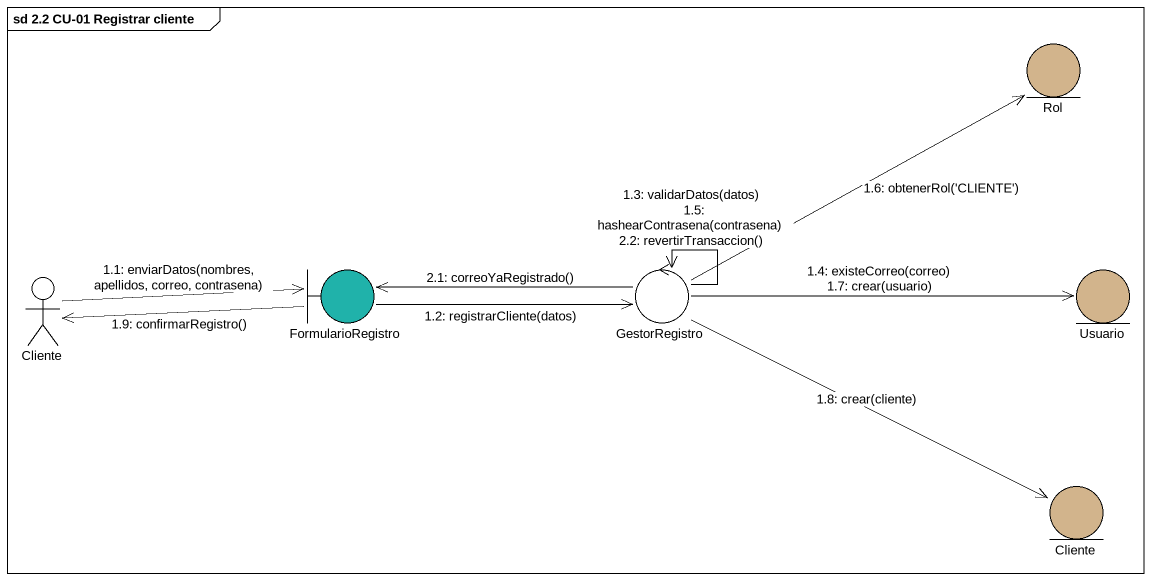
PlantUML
@startuml
mainframe sd 2.2 CU-01 Registrar cliente
entity Rol #D2B48C
actor Cliente
boundary FormularioRegistro #20B2AA
control GestorRegistro
entity Usuario #D2B48C
entity "Cliente" as Cliente_2 #D2B48C
Cliente -right-> FormularioRegistro : 1.1: enviarDatos(nombres, apellidos, correo, contrasena)
FormularioRegistro -right-> GestorRegistro : 1.2: registrarCliente(datos)
GestorRegistro --> GestorRegistro : 1.3: validarDatos(datos)\n1.5: hashearContrasena(contrasena)\n2.2: revertirTransaccion()
GestorRegistro -right-> Usuario : 1.4: existeCorreo(correo)\n1.7: crear(usuario)
GestorRegistro -right-> Rol : 1.6: obtenerRol('CLIENTE')
GestorRegistro -right-> Cliente_2 : 1.8: crear(cliente)
FormularioRegistro -left-> Cliente : 1.9: confirmarRegistro()
GestorRegistro -left-> FormularioRegistro : 2.1: correoYaRegistrado()
@enduml
